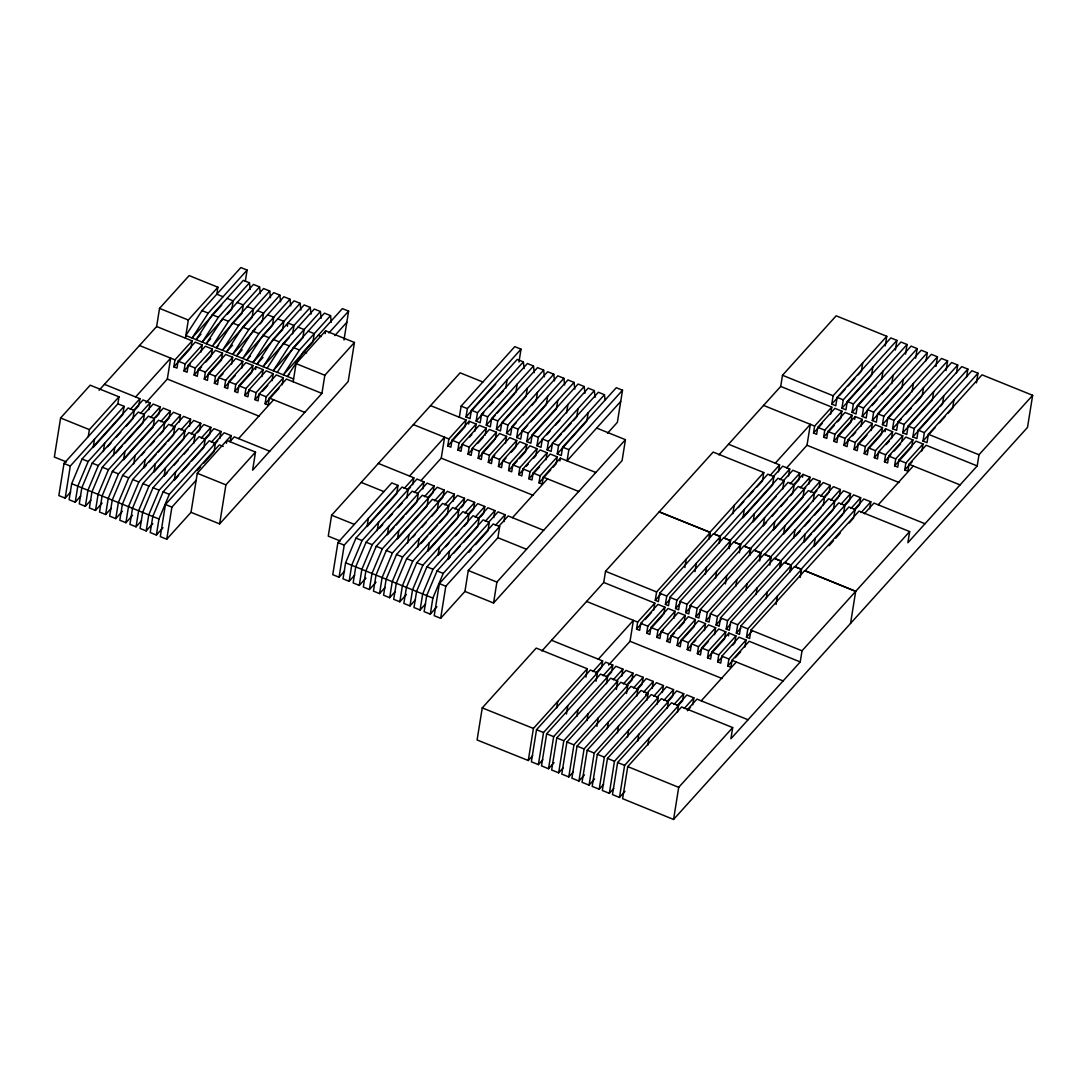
<?xml version="1.0" encoding="UTF-8"?>
<svg xmlns="http://www.w3.org/2000/svg" width="1087" height="1087" viewBox="0 0 1087 1087"><rect width="100%" height="100%" fill="white"/><g stroke="black" fill="none" stroke-linecap="round" stroke-linejoin="round"><path stroke-width="1.5" d="M70.682 492.017L65.166 498.118L58.847 495.59L63.997 463.497L117.872 403.807L118.986 396.837L90.207 385.192L60.6 417.979L54.35 457.043L66.47 461.948M65.166 498.118L70.302 466.038L124.108 406.334L117.872 403.807M132.913 418.808L134.244 410.438L128.144 407.965L82.055 459.027L71.688 483.688L69.12 499.735L75.234 502.208L80.751 496.093M75.234 502.208L77.802 486.161L88.156 461.499L134.244 410.438M88.264 436.594L89.379 429.623L118.986 396.837M94.515 439.121L93.169 447.491L122.777 414.704L124.108 406.334M85.37 506.311L87.938 490.264L98.292 465.589L144.381 414.541L138.28 412.068L92.191 463.13L81.824 487.791L79.256 503.838L85.37 506.311L90.887 500.197M103.306 451.594L104.651 443.224M95.507 510.414L98.075 494.368L108.428 469.693L154.517 418.631L148.416 416.172L102.327 467.22L91.96 491.895L89.392 507.942L95.507 510.414L102.124 503.077M113.442 455.698L114.787 447.328M105.643 514.504L108.211 498.471L118.483 473.878L164.653 422.734L158.553 420.261L112.382 471.418L102.096 495.998L99.528 512.045L105.643 514.504L111.159 508.403M124.923 451.431L123.578 459.801L153.185 427.001L154.517 418.631M115.779 518.608L118.347 502.574L128.701 477.9L174.79 426.838L168.689 424.365L122.6 475.427L112.233 500.102L109.665 516.135L115.779 518.608L122.396 511.27M139.027 404.269L139.924 398.698L104.434 384.336M133.715 463.904L135.06 455.535M99.08 390.274L156.637 326.521L159.531 308.382L189.138 275.595L217.916 287.24L216.802 294.21L223.039 296.737M125.915 522.711L128.483 506.664L138.837 482.003L184.926 430.941L178.825 428.468L132.736 479.53L122.369 504.205L119.801 520.238L125.915 522.711L132.532 515.374M144.381 414.541L143.049 422.911L124.407 443.55M148.933 409.772L150.06 402.788L143.036 399.948L133.402 410.628M145.196 459.624L143.851 467.994L146.052 465.576M136.052 526.815L138.62 510.768L148.973 486.093L195.062 435.045L188.961 432.572L142.873 483.633L132.505 508.295L129.937 524.342L136.052 526.815L141.568 520.7M143.538 414.731L153.172 404.051L160.197 406.891L159.069 413.875L155.862 417.435M145.848 402.856L167.33 379.05L170.686 358.126L135.63 396.959M155.332 463.728L153.987 472.098L183.594 439.311L184.926 430.941M146.188 530.918L148.756 514.871L159.11 490.196L205.198 439.134L199.098 436.675L153.009 487.723L142.655 512.398L140.074 528.445L146.188 530.918L152.805 523.581M164.653 422.734L163.322 431.104L160.034 434.746M201.122 351.957L202.25 344.973L195.225 342.133L178.091 361.115L176.977 368.099L173.852 366.835L174.966 359.865L192.114 340.87L156.637 326.521M153.675 418.835L163.308 408.155L170.333 410.995L169.205 417.965L163.852 423.903M185.415 338.166L188.323 320.026L217.916 287.24M165.469 467.831L164.123 476.201L167.412 472.56M156.392 535.035L158.96 519.002L169.314 494.327L215.403 443.265L209.234 440.765L163.145 491.827L152.791 516.502L150.21 532.548L156.392 535.035L163.009 527.711M174.79 426.838L173.458 435.208L167.969 441.281M205.905 361.985L211.258 356.047L212.386 349.076L205.361 346.237L188.228 365.218L187.113 372.202L183.988 370.939L185.103 363.955L202.25 344.973M223.202 446.417L219.357 444.868L165.441 504.504L160.305 536.598L166.746 539.22L191.027 512.33L197.277 473.28L231.151 435.602L224.126 432.762L213.419 444.624M190.986 347.854L192.114 340.87M179.341 422.069L180.469 415.098L173.444 412.258L163.811 422.938M175.605 471.935L174.26 480.305L178.648 475.44M166.746 539.22L171.895 507.14L196.163 480.25M231.531 364.254L232.659 357.283L225.634 354.444L208.5 373.425L207.386 380.396L204.261 379.132L221.395 360.15L222.522 353.18L215.498 350.34L198.364 369.322L197.25 376.292L194.125 375.042L195.239 368.058L212.386 349.076M189.478 426.172L190.605 419.202L183.581 416.362L172.874 428.224M193.731 443.414L195.062 435.045M204.261 379.132L205.375 372.162L222.522 353.18M184.083 431.131L193.717 420.465L200.742 423.291L199.614 430.275L197.481 432.64M205.198 439.134L203.867 447.504L191.801 460.874M241.667 368.357L242.795 361.373L235.77 358.547L218.636 377.529L217.522 384.499L214.397 383.235L215.511 376.265L232.659 357.283M194.22 435.235L203.853 424.555L210.878 427.395L209.75 434.379L205.47 439.121M215.403 443.265L214.071 451.635L203.948 463.048M261.953 376.55L263.068 369.58L256.043 366.74L238.909 385.722L237.795 392.706L234.67 391.442L251.804 372.461L252.931 365.477L245.907 362.637L228.773 381.632L227.659 388.602L224.533 387.339L225.648 380.368L242.795 361.373M219.887 438.469L221.014 431.498L213.99 428.658L204.356 439.338M245.309 281.316L247.102 270.079L240.866 267.551L202.005 310.61L185.836 335.503L293.599 378.969M234.67 391.442L235.784 384.472L252.931 365.477M226.436 443.279L226.884 440.48L255.513 452.07L252.605 470.195L321.929 393.399L324.836 375.26L354.444 342.473L325.652 330.828L296.058 363.615L293.15 381.754M230.254 441.186L231.151 435.602M191.027 512.33L219.642 523.907L225.906 484.856L255.513 452.07M272.09 380.654L273.204 373.683L266.179 370.844L249.045 389.825L247.931 396.809L244.806 395.546L245.92 388.562L263.068 369.58M255.594 369.526L256.043 366.74M282.226 384.757L283.34 377.787L276.315 374.947L259.182 393.929L258.067 400.899L254.942 399.636L256.056 392.665L273.204 373.683M321.929 393.399L286.452 379.05L269.318 398.032L268.204 405.003L265.079 403.739L266.206 396.769L283.34 377.787M287.348 326.317L287.892 322.975L293.993 325.448L292.661 333.818M325.203 333.614L325.652 330.828M343.981 340.014L348.601 311.14L342.364 308.626L303.504 351.672L287.362 376.442L289.55 374.01M354.444 342.473L348.18 381.523L219.642 523.907M482.873 382.013L460.141 372.827L331.617 515.211L328.26 536.136L340.38 541.027M398.019 485.427L368.425 518.214L367.08 526.584L396.687 493.797L398.019 485.427L391.782 482.9L337.908 542.59L332.758 574.683L339.076 577.211L344.593 571.096M339.076 577.211L344.212 545.13L368.425 518.214M406.823 497.9L408.155 489.53L402.054 487.058L355.965 538.119L345.598 562.781L343.03 578.827L349.144 581.3L354.661 575.186M349.144 581.3L351.712 565.254L362.066 540.579L408.155 489.53M359.281 585.404L361.849 569.357L372.202 544.682L418.291 493.62L412.19 491.161L366.102 542.209L355.734 566.884L353.166 582.931L359.281 585.404L365.898 578.067M377.216 530.687L378.561 522.317M398.834 530.524L397.489 538.894L427.096 506.094L428.427 497.724L422.327 495.251L376.238 546.313L365.871 570.988L363.303 587.034L369.417 589.507L371.985 573.46L382.339 548.786L431.919 494.15M388.698 526.421L387.352 534.79L393.929 527.508M379.553 593.597L382.121 577.564L392.407 552.97L438.564 501.827L432.463 499.354L386.293 550.511L376.007 575.091L373.439 591.124L379.553 593.597L385.07 587.483M389.69 597.701L392.258 581.654L402.611 556.992L448.7 505.931L442.599 503.458L396.51 554.519L386.157 579.194L383.575 595.228L389.69 597.701L395.206 591.586M412.707 484.761L413.834 477.791L378.344 463.429M407.625 542.997L408.97 534.627M399.826 601.804L402.394 585.757L412.747 561.096L458.836 510.034L452.735 507.561L406.647 558.623L396.293 583.284L393.711 599.331L399.826 601.804L406.443 594.467M418.291 493.62L416.96 501.99L405.994 514.137M422.843 488.865L423.971 481.881L416.946 479.041L407.312 489.721M417.761 547.087L419.106 538.717M409.962 605.907L412.53 589.861L422.884 565.186L468.986 514.137L462.872 511.664L416.783 562.726L406.429 587.388L403.848 603.434L409.962 605.907L415.479 599.793M432.979 492.954L434.107 485.984L427.082 483.144L417.449 493.824M420.886 480.685L441.24 458.143L444.597 437.219L409.541 476.052M429.243 542.821L427.898 551.191L457.505 518.404L458.836 510.034M420.098 610.011L422.666 593.964L433.02 569.289L479.122 518.227L473.008 515.768L426.919 566.816L416.566 591.491L413.984 607.538L420.098 610.011L425.615 603.896M437.232 510.197L438.564 501.827M475.033 431.036L476.16 424.066L469.136 421.226L452.002 440.208L450.888 447.192L447.762 445.928L448.877 438.958L466.024 419.962L430.547 405.614M427.585 497.928L437.219 487.248L444.243 490.088L443.116 497.058L438.835 501.814M459.325 417.259L461.119 406.103L514.776 346.644L521.013 349.172L518.961 362.012M439.379 546.924L438.034 555.294L440.235 552.862M430.303 614.128L432.871 598.095L443.224 573.42L489.313 522.358L483.144 519.858L437.056 570.92L426.702 595.594L424.12 611.641L430.303 614.128L436.92 606.791M448.7 505.931L447.368 514.3L439.692 522.806M485.169 435.14L486.297 428.169L479.272 425.33L462.138 444.311L461.024 451.295L457.899 450.032L459.013 443.048L476.16 424.066M439.352 583.597L434.216 615.69L440.656 618.313L464.937 591.423L468.28 570.498L497.887 537.712L499.667 526.543L493.267 523.961L439.352 583.597L445.806 586.233L499.667 526.543M524.124 368.602L523.363 361.903L517.249 359.43L471.378 410.247L470.046 418.617L466.01 416.987L467.356 408.617L521.013 349.172M466.024 419.962L464.896 426.946L447.762 445.928M453.252 501.161L454.38 494.191L447.355 491.351L437.721 502.031M468.687 424.025L469.136 421.226M449.515 551.027L448.17 559.397L450.371 556.965M440.656 618.313L445.806 586.233M495.305 439.243L496.433 432.273L489.408 429.433L472.274 448.415L471.16 455.385L468.035 454.121L469.149 447.151L486.297 428.169M534.26 372.705L533.5 366.006L527.385 363.534L481.514 414.351L480.182 422.721L476.147 421.09L477.492 412.72L523.363 361.903M447.858 506.134L457.491 495.455L464.516 498.294L463.388 505.265L461.255 507.643M468.986 514.137L467.641 522.507L464.353 526.149M505.455 443.347L506.569 436.376L499.544 433.536L482.411 452.518L481.296 459.488L478.171 458.225L479.285 451.254L496.433 432.273M544.397 376.809L543.636 370.11L537.521 367.637L491.65 418.454L490.319 426.824L486.283 425.194L487.628 416.824L533.5 366.006M457.994 510.224L467.627 499.544L474.652 502.384L473.524 509.368L469.244 514.11M479.122 518.227L477.777 526.597L463.524 542.386M511.298 452.192L515.591 447.45L516.705 440.466L509.681 437.626L492.547 456.622L491.433 463.592L488.308 462.328L489.422 455.358L506.569 436.376M554.533 380.912L553.772 374.213L547.658 371.74L501.786 422.558L500.455 430.928L496.419 429.297L497.764 420.927L543.636 370.11M468.13 514.328L477.764 503.648L484.788 506.488L483.661 513.472L480.454 517.032M505.754 388.304L507.085 379.934M489.313 522.358L487.981 530.728L475.617 544.669M519.301 458.66L525.728 451.553L526.842 444.569L519.817 441.73L502.683 460.711L501.569 467.695L498.444 466.432L499.558 459.461L516.705 440.466M564.669 385.015L563.908 378.303L557.808 375.83L511.923 426.661L510.591 435.031L506.556 433.4L507.901 425.031L553.772 374.213M493.811 517.561L494.925 510.591L487.9 507.751L478.266 518.431M515.89 392.407L517.222 384.037M533.717 458.021L535.864 455.643L536.978 448.673L529.953 445.833L512.819 464.815L511.705 471.799L508.58 470.535L509.708 463.551L526.842 444.569M574.806 389.105L574.045 382.407L567.944 379.934L522.059 430.751L520.727 439.121L516.692 437.504L518.037 429.134L563.908 378.303M503.947 521.665L505.061 514.694L498.036 511.855L488.403 522.534M527.358 388.127L526.026 396.497L496.419 429.297M464.937 591.423L493.552 603L496.908 582.075L625.446 439.692L596.654 428.047M546 459.747L547.114 452.776L540.09 449.936L522.956 468.918L521.842 475.889L518.716 474.639L519.844 467.655L536.978 448.673M585.934 677.119L587.265 668.75L536.204 648.097L482.248 707.895L477.098 739.975L528.282 760.52L532.684 755.628M584.942 393.209L584.181 386.51L578.08 384.037L532.195 434.854L530.864 443.224L526.828 441.594L528.173 433.224L574.045 382.407M537.494 392.23L536.163 400.6L531.774 405.465M552.916 467.41L556.136 463.85L557.251 456.88L550.226 454.04L533.092 473.022L531.978 479.992L528.853 478.728L529.98 471.758L547.114 452.776M595.078 397.312L594.317 390.613L588.216 388.141L542.331 438.958L541 447.328L536.964 445.697L538.31 437.327L584.181 386.51M547.631 396.334L546.299 404.704L530.945 421.715M595.839 472.492L560.362 458.143L543.228 477.125L542.114 484.095L538.989 482.832L540.117 475.861L557.251 456.88M605.024 399.744L604.454 394.717L598.353 392.244L552.468 443.061L551.136 451.431L547.101 449.801L548.446 441.431L594.317 390.613M557.767 400.437L556.435 408.807L526.828 441.594M607.524 433.224L617.375 422.327L622.511 390.233L616.275 387.706L562.604 447.165L561.272 455.535L557.237 453.904L558.582 445.534L604.454 394.717M566.572 412.911L567.903 404.541M559.914 460.929L560.362 458.143M622.511 390.233L568.854 449.678L567.061 460.847L620.718 401.402M578.039 408.644L576.708 417.014L573.42 420.655M528.282 760.52L533.418 728.439L587.265 668.75M596.07 681.223L597.402 672.853L590.39 670.013L536.516 729.703L531.366 761.783L538.391 764.623L542.807 759.731M588.176 412.734L586.844 421.104L557.237 453.904M538.391 764.623L543.527 732.543L597.402 672.853M606.478 683.655L607.538 676.956L600.527 674.117L546.652 733.807L541.503 765.887L548.527 768.726L554.044 762.612M556.598 708.248L557.672 701.55M548.527 768.726L553.663 736.646L607.538 676.956M616.343 689.43L617.674 681.06L610.663 678.22L556.789 737.91L551.639 769.99L558.664 772.83L563.08 767.938M566.463 714.023L567.808 705.653M558.664 772.83L563.8 740.75L617.674 681.06M626.479 693.533L627.81 685.163L620.799 682.323L566.925 742.013L561.775 774.093L568.8 776.933L573.216 772.042M576.871 716.442L577.944 709.743M568.8 776.933L573.936 744.853L627.81 685.163M625.446 439.692L622.09 460.616L493.552 603M636.887 695.952L637.947 689.253L630.936 686.427L577.061 746.103L571.911 778.197L578.936 781.037L584.453 774.922M541.91 650.95L603.733 582.455L605.527 571.286L713.167 452.07L763.781 472.546L762.449 480.916L756.96 486.99M587.007 720.545L588.081 713.846M578.936 781.037L584.072 748.943L637.947 689.253M647.023 700.055L648.097 693.357L641.072 690.517L587.197 750.207L582.048 782.3L589.072 785.127L594.589 779.026M601.505 667.907L602.619 660.923L551.544 640.27M596.872 726.32L598.217 717.95M589.072 785.127L594.209 753.046L648.097 693.357M657.159 704.159L658.233 697.46L651.208 694.62L597.334 754.31L592.184 786.39L599.209 789.23L603.625 784.338M611.859 670.611L612.755 665.027L605.744 662.187L596.097 672.867M607.28 728.752L608.353 722.053M599.209 789.23L604.345 757.15L658.233 697.46M667.296 708.262L668.369 701.563L661.344 698.724L607.47 758.413L602.32 790.494L609.345 793.333L613.761 788.442M621.778 676.1L622.892 669.13L615.881 666.29L606.233 676.97M608.543 665.081L630.039 641.289L633.381 620.364L598.326 659.198M617.416 732.842L618.489 726.157M609.345 793.333L614.481 761.253L668.369 701.563M663.831 614.182L664.945 607.212L657.934 604.372L640.786 623.354L639.672 630.338L636.561 629.074L637.675 622.09L654.809 603.108L603.733 582.455M677.432 712.365L678.505 705.667L671.481 702.827L617.606 762.517L612.47 794.597L619.481 797.437L624.998 791.322M616.37 681.073L626.017 670.394L633.028 673.233L631.914 680.204L628.694 683.764M627.552 736.945L628.626 730.247M619.481 797.437L624.617 765.357L678.505 705.667M673.967 618.286L675.081 611.315L668.07 608.475L650.923 627.457L649.809 634.441L646.697 633.178L647.811 626.194L664.945 607.212M850.55 623.422L855.686 591.342L805.114 570.729L859.029 511.08L909.656 531.57L802.016 650.787L800.236 661.942L730.899 738.752L732.692 727.583L681.617 706.93L627.742 766.58L622.606 798.673L673.573 819.449L1027.514 427.395L1032.65 395.315L982.037 374.838L928.366 434.284L927.034 442.654L922.999 441.023L924.344 432.653L978.001 373.208L971.9 370.735L918.23 430.18L916.898 438.55L912.863 436.92L914.208 428.55L967.865 369.104L961.764 366.632L908.093 426.077L906.762 434.447L902.726 432.816L904.071 424.446L957.729 365.001L951.628 362.528L897.957 421.987L896.612 430.357L892.59 428.726L893.935 420.356L947.592 360.898L941.491 358.438L887.821 417.884L886.476 426.253L882.454 424.623L883.799 416.253L937.456 356.808L931.355 354.335L877.685 413.78L876.339 422.15L872.317 420.52L873.663 412.15L927.32 352.704L921.219 350.231L867.548 409.677L866.203 418.047L862.181 416.416L863.526 408.046L917.183 348.601L911.083 346.128L857.412 405.573L856.067 413.943L852.045 412.313L853.39 403.943L907.047 344.497L900.946 342.025L847.276 401.483L845.931 409.853L841.909 408.223L843.254 399.853L896.911 340.394L890.81 337.921L837.139 397.38L835.794 405.75L831.772 404.119L833.118 395.75L886.775 336.291L836.161 315.814L782.491 375.273L780.711 386.428L718.874 454.923M653.695 610.092L654.809 603.108M719.377 543.024L720.396 536.598L713.385 533.771L659.714 593.217L658.382 601.587L655.257 600.323L656.602 591.953L710.259 532.508L659.184 511.841L709.974 532.25L763.781 472.546M626.506 685.177L636.153 674.497L643.164 677.337L642.05 684.307L636.697 690.245M637.689 741.049L638.762 734.35M678.75 628.327L684.103 622.389L685.218 615.419L678.206 612.579L661.073 631.561L659.945 638.531L656.833 637.267L657.948 630.297L675.081 611.315M729.255 548.731L730.532 540.701L723.521 537.861L669.85 597.32L668.519 605.69L665.393 604.426L666.739 596.056L720.396 536.598M652.186 688.411L653.301 681.44L646.289 678.601L636.642 689.28M647.825 745.152L648.898 738.453M704.376 630.596L705.49 623.612L698.479 620.772L681.345 639.767L680.217 646.738L677.106 645.474L694.24 626.492L695.354 619.522L688.343 616.682L671.209 635.664L670.081 642.634L666.97 641.371L668.084 634.4L685.218 615.419M739.391 552.821L740.668 544.804L733.657 541.965L679.986 601.41L678.655 609.78L675.53 608.53L676.875 600.16L730.532 540.701M662.323 692.514L663.437 685.53L656.426 682.69L645.705 694.566M684.864 567.536L686.196 559.166M677.106 645.474L678.22 638.504L695.354 619.522M749.785 555.321L750.804 548.908L743.793 546.068L690.123 605.513L688.791 613.883L685.666 612.62L687.011 604.25L740.668 544.804M656.915 697.474L666.562 686.794L673.573 689.634L672.459 696.618L668.179 701.36M695.001 571.626L696.332 563.256M714.512 634.686L715.626 627.715L708.615 624.876L691.481 643.857L690.354 650.841L687.242 649.578L688.356 642.607L705.49 623.612M759.664 561.028L760.941 553.011L753.93 550.171L700.259 609.617L698.927 617.987L695.802 616.723L697.147 608.353L750.804 548.908M667.051 701.577L676.698 690.897L683.709 693.737L682.595 700.707L678.315 705.463M709.213 537.073L709.974 532.25M709.24 538.921L710.259 532.508M705.395 574.058L706.468 567.36M732.638 645.27L734.785 642.893L735.899 635.922L728.888 633.082L711.754 652.064L710.626 659.035L707.515 657.784L724.649 638.789L725.763 631.819L718.752 628.979L701.618 647.961L700.49 654.945L697.378 653.681L698.493 646.697L715.626 627.715M673.573 819.449L678.709 787.355L732.692 727.583M769.8 565.131L771.077 557.115L764.066 554.275L710.395 613.72L709.064 622.09L705.939 620.826L707.284 612.457L760.941 553.011M692.732 704.811L693.846 697.84L686.835 695.001L677.187 705.68M719.268 541.149L720.042 536.339L773.917 476.649L767.816 474.177L713.928 533.866L720.042 536.339M715.531 578.162L716.605 571.463M707.515 657.784L708.629 650.8L725.763 631.819M732.842 513.716L734.187 505.346M780.194 567.631L781.213 561.205L774.202 558.365L720.532 617.824L719.2 626.194L716.075 624.93L717.42 616.56L771.077 557.115M729.146 546.856L730.179 540.443L784.053 480.753L777.952 478.28L724.064 537.97L730.179 540.443M725.409 583.936L726.741 575.567M744.921 646.996L746.035 640.026L739.024 637.186L721.89 656.168L720.763 663.138L717.651 661.874L718.765 654.904L735.899 635.922M744.323 509.436L742.978 517.806L772.585 485.019L773.917 476.649M790.331 571.721L791.35 565.308L784.338 562.468L730.668 621.927L729.336 630.297L726.211 629.033L727.556 620.663L781.213 561.205M739.799 547.753L740.315 544.546L794.189 484.856L788.089 482.383L734.201 542.073L740.315 544.546M735.804 586.355L736.877 579.67M728.439 635.868L728.888 633.082M800.236 661.942L749.16 641.276L732.027 660.271L730.899 667.241L727.787 665.978L728.901 659.007L746.035 640.026M754.46 513.54L753.114 521.909L776.132 496.406M800.209 577.428L801.486 569.411L794.475 566.572L740.804 626.017L739.473 634.387L736.347 633.123L737.693 624.753L791.35 565.308M749.419 555.063L750.451 548.636L804.326 488.946L798.225 486.487L744.337 546.163L750.451 548.636M745.94 590.458L747.014 583.76M764.596 517.643L763.251 526.013L766.539 522.371M855.686 591.342L804.611 570.675L750.94 630.12L749.609 638.49L746.484 637.227L747.829 628.857L801.486 569.411M759.555 559.153L760.587 552.74L814.462 493.05L808.361 490.577L754.473 550.267L760.587 552.74M756.076 594.562L757.15 587.863M778.469 471.88L779.583 464.91L728.521 444.243M774.732 521.746L773.387 530.116L802.994 497.316L804.326 488.946M770.207 560.05L770.724 556.843L824.598 497.153L818.497 494.68L764.609 554.37L770.724 556.843M782.722 489.123L784.053 480.753M766.213 598.665L767.286 591.967M788.605 475.984L789.719 469.013L782.708 466.174L773.061 476.853M784.868 525.85L783.523 534.22L808.742 506.284M779.827 567.36L780.86 560.946L834.734 501.256L828.634 498.784L774.746 558.473L780.86 560.946M794.189 484.856L792.858 493.226L790.657 495.645M776.091 604.44L777.422 596.07M783.197 480.943L792.844 470.263L799.855 473.103L798.741 480.087L794.461 484.829M786.648 467.818L807.002 445.262L810.358 424.338L775.303 463.171M802.532 477.166L802.98 474.367L809.992 477.207L808.877 484.191M793.659 538.31L795.005 529.94M789.964 571.463L790.996 565.05L844.871 505.36L838.77 502.887L784.882 562.577L790.996 565.05M837.588 421.729L840.794 418.169L841.909 411.185L834.898 408.345L817.764 427.34L816.65 434.311L813.524 433.047L814.639 426.077L831.772 407.095L780.711 386.428M805.141 534.043L803.796 542.413L811.473 533.921M800.684 572.373L801.201 569.167L859.559 504.694L860.687 497.71L853.662 494.87L844.028 505.55M813.13 501.42L814.462 493.05M861.067 426.362L862.195 419.392L855.17 416.552L838.036 435.534L836.922 442.518L833.797 441.254L850.931 422.272L852.045 415.288L845.034 412.449L827.9 431.444L826.786 438.414L823.661 437.151L824.775 430.18L841.909 411.185M830.658 414.065L831.772 407.095M819.245 486.894L820.128 481.31L813.117 478.47L803.483 489.15M815.277 538.147L813.932 546.516L842.439 514.939M823.267 505.523L824.598 497.153M833.797 441.254L834.911 434.27L852.045 415.288M829.15 492.384L830.264 485.413L823.253 482.574L813.619 493.253M834.734 501.256L833.403 509.626L813.66 531.489M871.203 430.466L872.331 423.495L865.306 420.655L848.173 439.637L847.058 446.608L843.933 445.357L845.047 438.374L862.195 419.392M839.286 496.487L840.4 489.517L833.389 486.677L823.756 497.357M862.711 362.949L861.366 371.319L858.078 374.961M854.722 419.337L855.17 416.552M843.539 513.73L844.871 505.36M891.476 438.672L892.604 431.702L885.579 428.862L868.445 447.844L867.331 454.814L864.206 453.551L881.34 434.569L882.467 427.599L875.443 424.759L858.309 443.741L857.195 450.711L854.069 449.447L855.184 442.477L872.331 423.495M833.892 501.46L843.526 490.78L850.55 493.62L849.423 500.591L844.069 506.515M872.847 367.053L871.502 375.423L841.909 408.223M854.002 516.176L855.075 509.477L848.906 506.99L795.032 566.68L801.201 569.167M864.206 453.551L865.32 446.58L882.467 427.599M885.239 345.924L886.775 336.291M881.639 379.526L882.984 371.156M901.843 441.376L902.74 435.792L895.715 432.952L878.581 451.947L877.467 458.918L874.342 457.654L875.456 450.684L892.604 431.702M869.695 508.784L870.823 501.814L863.798 498.974L854.165 509.654M895.375 350.028L896.911 340.394M891.775 383.629L893.12 375.26M885.131 431.648L885.579 428.862M921.885 450.969L923.012 443.999L915.988 441.159L898.854 460.141L897.74 467.125L894.615 465.861L911.748 446.866L912.876 439.895L905.851 437.056L888.718 456.037L887.603 463.021L884.478 461.758L885.592 454.787L902.74 435.792M905.512 354.117L907.047 344.497M903.256 379.363L901.911 387.733L872.317 420.52M894.615 465.861L895.729 458.877L912.876 439.895M915.648 358.221L917.183 348.601M912.047 391.823L913.393 383.453M1032.65 395.315L978.993 454.76L977.199 465.929L926.124 445.262L908.99 464.244L907.876 471.214L904.751 469.964L905.865 462.98L923.012 443.999M926.042 360.721L927.32 352.704M922.184 395.926L923.529 387.556M935.921 366.428L937.456 356.808M909.656 531.57L907.876 542.726L977.199 465.929M933.665 391.66L932.32 400.03L902.726 432.816M946.057 370.531L947.592 360.898M943.801 395.763L942.47 404.133L940.269 406.565M956.451 373.018L957.729 365.001M953.938 399.867L952.606 408.236L948.217 413.087M966.588 377.121L967.865 369.104M976.466 382.828L978.001 373.208M226.925 351.4L242.686 327.065L273.747 292.648L279.862 295.12L280.623 301.819M233.039 353.873L248.787 329.538L279.862 295.12M257.402 363.629L273.095 339.375L304.156 304.944L310.271 307.417L311.031 314.116M263.502 366.102L279.196 341.848L310.271 307.417M192.317 337.649L208.242 313.138L247.102 270.079M196.475 339.144L212.264 314.768L243.339 280.337L249.453 282.81L250.214 289.509M202.59 341.617L218.378 317.241L249.453 282.81M247.075 359.756L262.959 335.272L294.02 300.841L300.134 303.314L300.895 310.012M253.176 362.216L269.06 337.744L300.134 303.314M321.168 318.219L320.407 311.521L314.306 309.048L283.231 343.465L267.089 368.235M273.53 370.341L289.332 345.938L320.407 311.521M260.35 293.612L259.589 286.914L253.475 284.441L222.4 318.871L206.272 343.628L210.647 338.777M259.589 286.914L228.515 321.331L212.373 346.101L241.98 313.314L243.311 304.944L237.211 302.471M270.486 297.716L269.725 291.017L263.611 288.544L232.536 322.961L216.408 347.731L218.596 345.299M269.725 291.017L238.651 325.434L222.509 350.204L252.116 317.418L253.448 309.048L247.347 306.575M290.759 305.923L289.998 299.21L283.884 296.751L252.823 331.168L236.681 355.938L242.156 349.865M289.998 299.21L258.923 333.641L242.781 358.411L272.389 325.611L273.72 317.241L267.619 314.768M277.226 372.338L293.368 347.568L324.442 313.151L330.543 315.624L331.304 322.323M330.543 315.624L299.469 350.041L283.327 374.811L312.934 342.011L314.265 333.641L308.164 331.182M197.209 470.644L200.579 466.839M468.877 552.278L471.119 549.737M829.014 545.728L833.512 540.66M835.767 538.133L840.251 533.065M849.246 522.929L853.73 517.847M192.1 337.894L221.707 305.107M130.277 409.378L139.924 398.698M196.136 339.524L200.986 334.157M134.516 410.41L138.796 405.668M173.852 366.835L189.926 349.036M107.695 446.743L110.983 443.088M116.458 437.028L120.847 432.164M126.337 426.09L131.812 420.017M202.236 341.997L222.835 319.184M227.332 314.197L231.844 309.211L233.175 300.841L227.074 298.368M140.413 413.468L150.06 402.788M183.988 370.939L190.415 363.819M115.643 453.265L122.22 445.983M150.549 417.571L160.197 406.891M194.125 375.042L201.625 366.727M160.686 421.674L170.333 410.995M226.544 351.835L232.55 345.177M141.392 455.399L144.68 451.757M150.169 445.684L154.544 440.819M232.645 354.308L255.499 328.981M259.997 324.008L262.252 321.507L263.584 313.138L257.483 310.678M170.822 425.778L180.469 415.098M214.397 383.235L218.691 378.493M220.824 376.116L222.971 373.751M149.34 461.921L155.917 454.638M158.104 452.206L165.781 443.713M180.958 429.881L190.605 419.202M246.817 360.042L250.458 355.992M224.533 387.339L235.24 375.477M252.918 362.501L282.525 329.714L283.856 321.344L277.756 318.871M191.095 433.971L200.742 423.291M256.953 364.131L263.013 357.419M173.988 465.277L178.377 460.412M183.866 454.339L188.241 449.488M263.054 366.604L289.291 337.541M201.231 438.075L210.878 427.395M244.806 395.546L249.1 390.79M181.937 471.799L189.614 463.293M273.19 370.708L302.797 337.921L304.129 329.551L298.028 327.078M211.367 442.178L221.014 431.498M214.533 444.406L217.753 440.846M254.942 399.636L259.236 394.894M262.443 391.334L267.796 385.409M229.982 441.607L234.262 436.865L269.739 451.214M265.079 403.739L279.006 388.317M328.913 332.948L348.601 311.14M238.556 438.591L273.611 399.771M334.782 335.638L346.807 322.309M466.01 416.987L495.618 384.2M404.187 488.457L413.834 477.791M408.427 489.503L410.573 487.125M379.417 528.255L382.706 524.613M388.181 518.54L392.57 513.689M398.046 507.615L402.435 502.751M476.147 421.09L483.824 412.598M489.299 406.524L493.688 401.66M498.077 396.809L503.553 390.736M414.324 492.56L423.971 481.881M457.899 450.032L462.192 445.276M469.679 436.974L471.826 434.596M396.13 525.075L403.807 516.57M486.283 425.194L495.061 415.479M497.248 413.046L514.79 393.616M424.46 496.664L434.107 485.984M468.035 454.121L472.329 449.379M477.682 443.455L483.036 437.517M434.596 500.767L444.243 490.088M478.171 458.225L494.245 440.425M413.114 536.924L415.302 534.491M421.878 527.209L426.267 522.344M431.743 516.271L436.132 511.42M506.556 433.4L516.42 422.463M522.996 415.18L527.385 410.315M444.732 504.871L454.38 494.191M369.417 589.507L376.034 582.17M488.308 462.328L494.734 455.208M421.049 543.446L427.626 536.163M429.827 533.731L437.504 525.225M516.692 437.504L527.657 425.357M454.869 508.974L464.516 498.294M498.444 466.432L505.944 458.13M465.005 513.064L474.652 502.384M508.58 470.535L517.154 461.037M445.711 546.788L448.999 543.147M455.575 535.864L458.863 532.222M536.964 445.697L542.454 439.624M546.829 434.773L550.117 431.131M555.606 425.058L559.995 420.193M475.141 517.167L484.788 506.488M518.716 474.639L523.01 469.883M526.217 466.323L528.364 463.959M453.659 553.324L460.236 546.041M547.101 449.801L552.59 443.727M554.778 441.295L561.354 434.012M563.542 431.58L571.218 423.074M485.278 521.271L494.925 510.591M528.853 478.728L539.573 466.866M495.414 525.374L505.061 514.694M498.539 526.638L508.172 515.958L543.649 530.307M538.989 482.832L550.769 469.788M512.466 517.684L547.522 478.851M738.318 507.643L743.807 501.569M748.196 496.705L753.671 490.631M831.772 404.119L837.248 398.046M839.449 395.614L844.925 389.54M848.213 385.899L854.79 378.616M655.257 600.323L660.733 594.249M592.986 671.603L602.619 660.923M769.949 475.59L779.583 464.91M596.152 673.831L600.432 669.089M636.561 629.074L641.914 623.136M645.121 619.576L651.548 612.457M813.524 433.047L822.098 423.563M665.393 604.426L669.782 599.562M603.122 675.706L612.755 665.027M780.086 479.693L789.719 469.013M607.361 676.753L611.641 672.011M646.697 633.178L662.757 615.378M823.661 437.151L834.368 425.289M852.045 412.313L871.774 390.45M873.975 388.032L876.163 385.6M675.53 608.53L679.918 603.665M613.258 679.81L622.892 669.13M790.222 483.783L799.855 473.103M793.347 485.047L802.98 474.367M656.833 637.267L663.26 630.147M772.028 516.298L777.504 510.224M780.792 506.583L787.368 499.3M862.181 416.416L867.657 410.342M872.046 405.492L877.535 399.418M881.91 394.554L888.487 387.271M685.666 612.62L691.155 606.546M623.394 683.913L633.028 673.233M800.358 487.886L809.992 477.207M666.97 641.371L674.47 633.069M803.524 490.115L805.671 487.75M843.933 445.357L848.213 440.602M852.507 435.86L855.714 432.3M695.802 616.723L700.191 611.872M633.531 688.017L643.164 677.337M810.494 491.99L820.128 481.31M814.734 493.036L816.88 490.658M854.069 449.447L866.923 435.221M882.454 424.623L909.86 394.255M705.939 620.826L710.327 615.962M643.667 692.106L653.301 681.44M820.631 496.093L830.264 485.413M687.242 649.578L691.522 644.836M693.669 642.458L695.802 640.08M824.87 497.139L828.077 493.58M795.847 535.891L800.236 531.027M804.625 526.176L810.1 520.102M814.489 515.238L821.065 507.955M892.59 428.726L901.354 419.011M905.743 414.147L911.232 408.073M915.607 403.223L921.097 397.149M716.075 624.93L721.564 618.856M653.803 696.21L663.437 685.53M830.767 500.197L840.4 489.517M697.378 653.681L708.085 641.806M836.08 500.047L838.213 497.669M874.342 457.654L879.696 451.716M886.122 444.597L889.343 441.037M726.211 629.033L730.6 624.169M663.94 700.313L673.573 689.634M840.903 504.286L850.55 493.62M884.478 461.758L890.905 454.638M894.125 451.078L900.552 443.958M912.863 436.92L938.081 408.984M736.347 633.123L740.736 628.272M674.076 704.417L683.709 693.737M851.039 508.39L860.687 497.71M717.651 661.874L721.931 657.132M922.999 441.023L935.065 427.667M939.44 422.802L944.929 416.729M746.484 637.227L751.973 631.153M684.212 708.52L693.846 697.84M861.176 512.493L870.823 501.814M687.324 709.784L696.971 699.104L748.046 719.757M864.301 513.757L873.934 503.077L925.01 523.744M687.378 710.749L690.585 707.189M727.787 665.978L732.067 661.236M735.288 657.676L740.641 651.738M904.751 469.964L912.251 461.649M701.251 700.83L736.307 661.997M878.228 504.816L913.284 465.983M337.908 542.59L344.212 545.13M63.997 463.497L70.302 466.038M482.248 707.895L533.418 728.439M782.491 375.273L833.118 395.75M837.139 397.38L843.254 399.853M847.276 401.483L853.39 403.943M857.412 405.573L863.526 408.046M867.548 409.677L873.663 412.15M877.685 413.78L883.799 416.253M887.821 417.884L893.935 420.356M897.957 421.987L904.071 424.446M908.093 426.077L914.208 428.55M918.23 430.18L924.344 432.653M928.366 434.284L978.993 454.76M763.563 405.41L814.639 426.077M817.764 427.34L824.775 430.18M827.9 431.444L834.911 434.27M838.036 435.534L845.047 438.374M848.173 439.637L855.184 442.477M858.309 443.741L865.32 446.58M868.445 447.844L875.456 450.684M878.581 451.947L885.592 454.787M888.718 456.037L895.729 458.877M898.854 460.141L905.865 462.98M908.99 464.244L960.066 484.911M807.002 445.262L899.003 482.492M318.301 335.272L321.412 336.535M461.119 406.103L467.356 408.617M471.378 410.247L477.492 412.72M481.514 414.351L487.628 416.824M491.65 418.454L497.764 420.927M501.786 422.558L507.901 425.031M511.923 426.661L518.037 429.134M522.059 430.751L528.173 433.224M532.195 434.854L538.31 437.327M542.331 438.958L548.446 441.431M552.468 443.061L558.582 445.534M562.604 447.165L568.854 449.678M202.005 310.61L208.242 313.138M212.264 314.768L218.378 317.241M222.4 318.871L228.515 321.331M232.536 322.961L238.651 325.434M242.686 327.065L248.787 329.538M252.823 331.168L258.923 333.641M262.959 335.272L269.06 337.744M273.095 339.375L279.196 341.848M283.231 343.465L289.332 345.938M293.368 347.568L299.469 350.041M303.504 351.672L306.616 352.935M296.058 363.615L324.836 375.26M159.531 308.382L188.323 320.026M413.4 424.596L448.877 438.958M452.002 440.208L459.013 443.048M462.138 444.311L469.149 447.151M472.274 448.415L479.285 451.254M482.411 452.518L489.422 455.358M492.547 456.622L499.558 459.461M502.683 460.711L509.708 463.551M512.819 464.815L519.844 467.655M522.956 468.918L529.98 471.758M533.092 473.022L540.117 475.861M543.228 477.125L578.705 491.473M441.24 458.143L533.255 495.359M139.489 345.503L174.966 359.865M178.091 361.115L185.103 363.955M188.228 365.218L195.239 368.058M198.364 369.322L205.375 372.162M208.5 373.425L215.511 376.265M218.636 377.529L225.648 380.368M228.773 381.632L235.784 384.472M238.909 385.722L245.92 388.562M249.045 389.825L256.056 392.665M259.182 393.929L266.206 396.769M269.318 398.032L304.795 412.381M167.33 379.05L259.345 416.267M605.527 571.286L656.602 591.953M659.714 593.217L666.739 596.056M669.85 597.32L676.875 600.16M679.986 601.41L687.011 604.25M690.123 605.513L697.147 608.353M700.259 609.617L707.284 612.457M710.395 613.72L717.42 616.56M720.532 617.824L727.556 620.663M730.668 621.927L737.693 624.753M740.804 626.017L747.829 628.857M750.94 630.12L802.016 650.787M361.21 482.411L383.942 491.609M497.887 537.712L526.516 549.288M586.6 601.437L637.675 622.09M640.786 623.354L647.811 626.194M650.923 627.457L657.948 630.297M661.073 631.561L668.084 634.4M671.209 635.664L678.22 638.504M681.345 639.767L688.356 642.607M691.481 643.857L698.493 646.697M701.618 647.961L708.629 650.8M711.754 652.064L718.765 654.904M721.89 656.168L728.901 659.007M732.027 660.271L783.088 680.924M331.617 515.211L354.335 524.396M468.28 570.498L496.908 582.075M630.039 641.289L722.04 678.505M60.6 417.979L89.379 429.623M197.277 473.28L225.906 484.856M355.965 538.119L362.066 540.579M366.102 542.209L372.202 544.682M376.238 546.313L382.339 548.786M386.293 550.511L392.407 552.97M396.51 554.519L402.611 556.992M406.647 558.623L412.747 561.096M416.783 562.726L422.884 565.186M426.919 566.816L433.02 569.289M437.056 570.92L443.224 573.42M345.598 562.781L432.871 598.095M82.055 459.027L88.156 461.499M92.191 463.13L98.292 465.589M102.327 467.22L108.428 469.693M112.382 471.418L118.483 473.878M122.6 475.427L128.701 477.9M132.736 479.53L138.837 482.003M142.873 483.633L148.973 486.093M153.009 487.723L159.11 490.196M163.145 491.827L169.314 494.327M71.688 483.688L158.96 519.002M536.516 729.703L543.527 732.543M546.652 733.807L553.663 736.646M556.789 737.91L563.8 740.75M566.925 742.013L573.936 744.853M577.061 746.103L584.072 748.943M587.197 750.207L594.209 753.046M597.334 754.31L604.345 757.15M607.47 758.413L614.481 761.253M617.606 762.517L624.617 765.357M165.441 504.504L171.895 507.14M627.742 766.58L678.709 787.355"/></g></svg>
